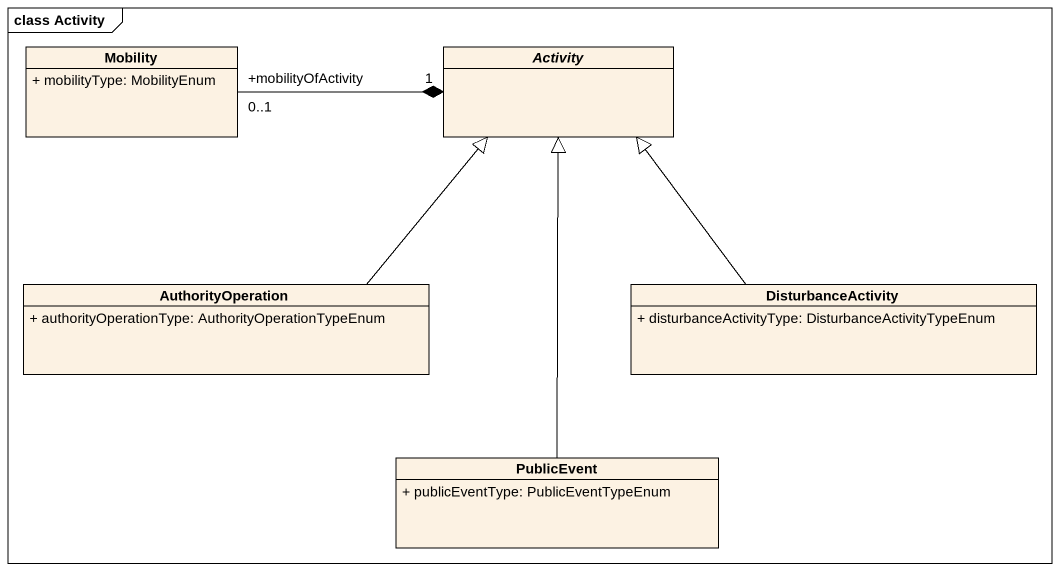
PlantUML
@startuml
mainframe class Activity
hide circle
hide empty members
skinparam classAttributeIconSize 0
class Mobility {
  + mobilityType: MobilityEnum
}
abstract class Activity
class AuthorityOperation {
  + authorityOperationType: AuthorityOperationTypeEnum
}
class DisturbanceActivity {
  + disturbanceActivityType: DisturbanceActivityTypeEnum
}
class PublicEvent {
  + publicEventType: PublicEventTypeEnum
}
Mobility "+mobilityOfActivity\n0..1" -right-* "1" Activity
AuthorityOperation -up-|> Activity
DisturbanceActivity -up-|> Activity
PublicEvent -up-|> Activity
@enduml
